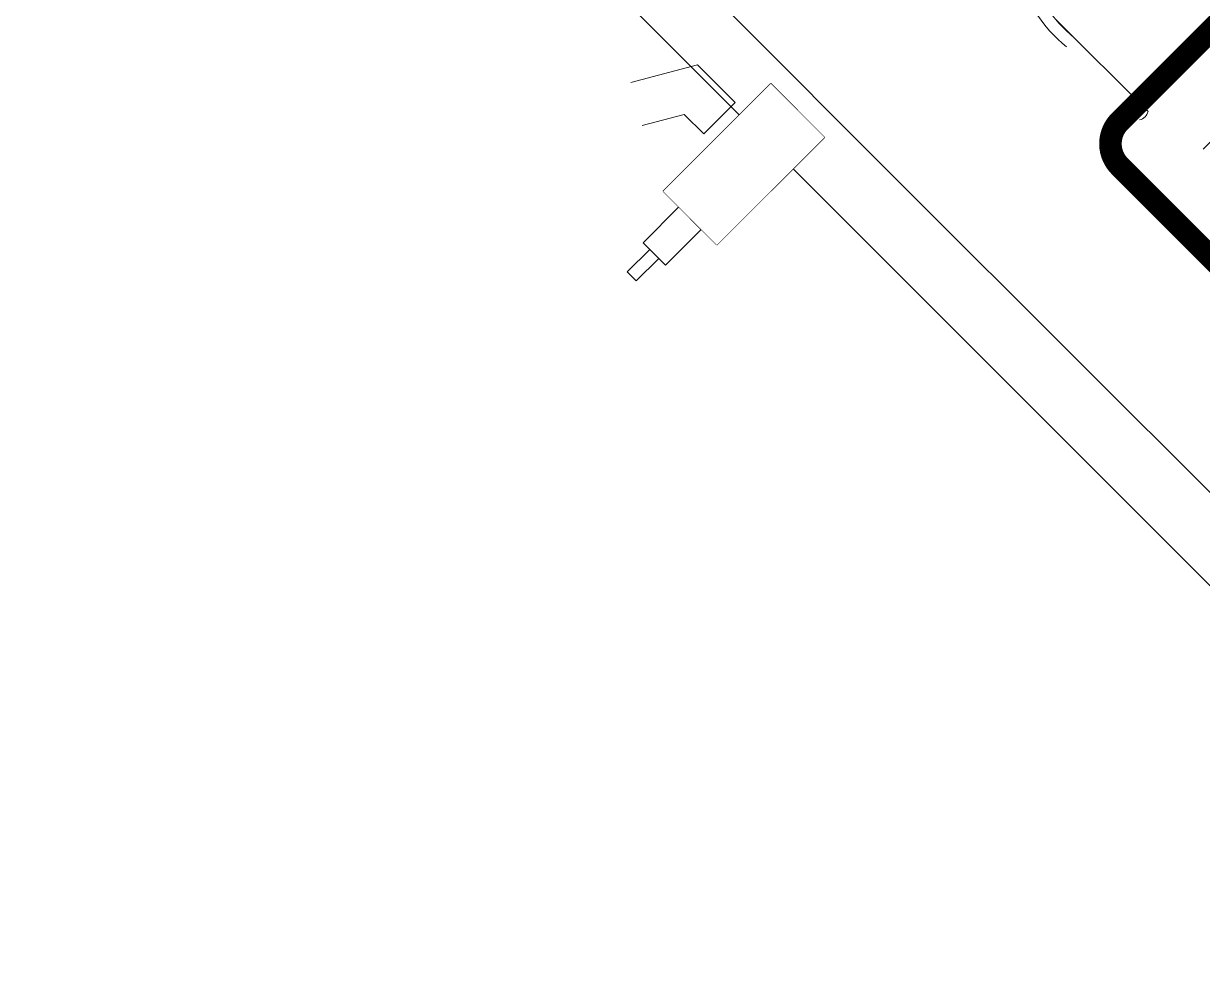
# Model space of a CAD drawing. Header units: centimetres. Extents: x -72470 to -43129, y -18750 to -16337.
# Drawn here: x -56837.2 to -56651.3, y -17679.7 to -17529.3 of the extents above; entities that cross this region are included whole.
import ezdxf

# ---------------------------------------------------------------- set-up
doc = ezdxf.new("R2010")
doc.units = ezdxf.units.CM
doc.header["$MEASUREMENT"] = 0
doc.layers.add('11-021_500-BLOK B-str_zemin_kat$0$2DTARAMA1', color=253, linetype='Continuous')
doc.layers.add('TEFRIS', color=30, linetype='Continuous', lineweight=9)

# ---------------------------------------------------------------- blocks, each defined once
blk = doc.blocks.new('DDDD')
at = {"layer": 'TEFRIS', "color": 0, "linetype": 'Continuous'}
for p, q in [((-75353.94, -9769.55), (-75335, -9788.42)), ((-75389.21, -9770.79), (-75389.18, -9770.77)), ((-75389.18, -9770.77), (-75389.21, -9770.79)), ((-75355.24, -9770.94), (-75340.98, -9785.15)), ((-75334.99, -9793.81), (-75365.94, -9824.88)), ((-75374.62, -9818.92), (-75389.19, -9804.4)), ((-75371.33, -9824.89), (-75390.6, -9805.69)), ((-75400.14, -9815.77), (-75381.2, -9834.64)), ((-75435.41, -9817.01), (-75435.38, -9816.98)), ((-75435.38, -9816.98), (-75435.41, -9817.01)), ((-75401.44, -9817.16), (-75387.18, -9831.37)), ((-75299.4, -9829.4), (-75330.45, -9860.36)), ((-75275.13, -9848.35), (-75294, -9829.41)), ((-75276.52, -9849.65), (-75290.73, -9835.39)), ((-75381.19, -9840.03), (-75412.14, -9871.1)), ((-75420.83, -9865.14), (-75435.4, -9850.62)), ((-75330.46, -9865.75), (-75311.27, -9885.01)), ((-75324.49, -9869.04), (-75309.97, -9883.61)), ((-75345.61, -9875.61), (-75376.67, -9906.57)), ((-75321.34, -9894.56), (-75340.21, -9875.62)), ((-75322.73, -9895.86), (-75336.94, -9881.6)), ((-75276.36, -9883.61), (-75276.34, -9883.59)), ((-75276.34, -9883.59), (-75276.36, -9883.61))]:
    blk.add_line(p, q, dxfattribs=at)
at = {"layer": 'TEFRIS', "color": 0, "linetype": 'Continuous', "const_width": 3.56}
for points in [[(-75287.42, -9834.87), (-75326.31, -9873.77, -0.414214), (-75333.38, -9873.77), (-75379.35, -9827.81, -0.414214), (-75379.35, -9820.74), (-75340.46, -9781.84, -0.414214), (-75333.39, -9781.84), (-75287.42, -9827.8, -0.414214)], [(-75333.38, -9880.84), (-75372.27, -9919.73, -0.414214), (-75379.34, -9919.73), (-75425.31, -9873.77, -0.414214), (-75425.31, -9866.7), (-75386.42, -9827.81, -0.414214), (-75379.35, -9827.81), (-75333.38, -9873.77, -0.414214)]]:
    blk.add_lwpolyline(points, format="xyb", close=True, dxfattribs=at)
at = {"layer": 'TEFRIS', "color": 0, "linetype": 'Continuous'}
for centre, radius, start, end in [((-75370.91, -9789), 25.81, 41.3071, 229.9107), ((-75370.91, -9789), 23.91, 41.3071, 229.9107), ((-75344.15, -9780.65), 1.87, 284.487, 345.7168), ((-75341.45, -9783.34), 1.87, 284.487, 345.7168), ((-75337.69, -9791.12), 3.81, 315.1019, 45.1019), ((-75417.11, -9835.22), 25.81, 41.3071, 229.9107), ((-75417.11, -9835.22), 23.91, 41.3071, 229.9107), ((-75379.14, -9815.76), 1.87, 284.487, 345.7168), ((-75376.44, -9818.46), 1.87, 284.487, 345.7168), ((-75368.64, -9822.19), 3.81, 225.1019, 315.1019), ((-75390.35, -9826.87), 1.87, 284.487, 345.7168), ((-75296.7, -9832.1), 3.81, 44.9074, 134.9074), ((-75387.65, -9829.56), 1.87, 284.487, 345.7168), ((-75383.89, -9837.34), 3.81, 315.1019, 45.1019), ((-75288.92, -9835.86), 1.87, 104.2925, 165.5223), ((-75286.23, -9838.56), 1.87, 104.2925, 165.5223), ((-75294.57, -9865.32), 25.81, 220.0986, 48.7021), ((-75294.57, -9865.32), 23.91, 220.0986, 48.7021), ((-75327.76, -9863.06), 3.81, 134.9074, 224.9074), ((-75425.34, -9861.98), 1.87, 284.487, 345.7168), ((-75422.64, -9864.67), 1.87, 284.487, 345.7168), ((-75324.03, -9870.85), 1.87, 104.2925, 165.5223), ((-75321.34, -9873.55), 1.87, 104.2925, 165.5223), ((-75342.91, -9878.31), 3.81, 44.9074, 134.9074), ((-75335.13, -9882.07), 1.87, 104.2925, 165.5223), ((-75332.44, -9884.77), 1.87, 104.2925, 165.5223), ((-75340.79, -9911.53), 25.81, 220.0986, 48.7021), ((-75340.79, -9911.53), 23.91, 220.0986, 48.7021)]:
    blk.add_arc(centre, radius, start, end, dxfattribs=at)

msp = doc.modelspace()

# ---------------------------------------------------------------- linework, layer by layer
at = {"layer": 'TEFRIS', "color": 0, "linetype": 'Continuous'}
msp.add_line((-56697.42, -17556.05), (-56460.79, -17791.95), dxfattribs=at)
msp.add_lwpolyline([(-57011.19, -17256.85), (-56113.6, -18154.44)], dxfattribs=at)
for points in [[(-56710.9, -17547.24), (-56719.38, -17538.76), (-56736.35, -17555.73), (-56727.87, -17564.21)], [(-56712.31, -17547.24), (-56719.38, -17540.17), (-56734.94, -17555.73), (-56727.87, -17562.8)], [(-56730.34, -17561.74), (-56733.88, -17558.2), (-56739.53, -17563.86), (-56736, -17567.4)], [(-56737.06, -17566.34), (-56738.47, -17564.92), (-56742.01, -17568.46), (-56740.59, -17569.87)]]:
    msp.add_lwpolyline(points, close=True, dxfattribs=at)

# ---------------------------------------------------------------- block references
msp.add_blockref('DDDD', (18760.97, -7678.01), dxfattribs=at)

# ---------------------------------------------------------------- next in the draw order: wipeouts: each hides what was drawn before it
at = {"color": 0, "linetype": 'Continuous'}
msp.add_wipeout([(-56710.9, -17547.24), (-56727.87, -17564.21), (-56736.35, -17555.73), (-56719.38, -17538.76)], dxfattribs=at).dxf.layer = 'TEFRIS'

# ---------------------------------------------------------------- next in the draw order: linework, layer by layer
at = {"layer": 'TEFRIS', "color": 0, "linetype": 'Continuous'}
msp.add_lwpolyline([(-57011.19, -17256.85), (-56113.6, -18154.44)], dxfattribs=at)
for points in [[(-56710.9, -17547.24), (-56719.38, -17538.76), (-56736.35, -17555.73), (-56727.87, -17564.21)], [(-56712.31, -17547.24), (-56719.38, -17540.17), (-56734.94, -17555.73), (-56727.87, -17562.8)], [(-56730.34, -17561.74), (-56733.88, -17558.2), (-56739.53, -17563.86), (-56736, -17567.4)], [(-56737.06, -17566.34), (-56738.47, -17564.92), (-56742.01, -17568.46), (-56740.59, -17569.87)]]:
    msp.add_lwpolyline(points, close=True, dxfattribs=at)

# ---------------------------------------------------------------- next in the draw order: wipeouts: each hides what was drawn before it
at = {"color": 0, "linetype": 'Continuous'}
msp.add_wipeout([(-56710.9, -17547.24), (-56727.87, -17564.21), (-56736.35, -17555.73), (-56719.38, -17538.76)], dxfattribs=at).dxf.layer = 'TEFRIS'

# ---------------------------------------------------------------- next in the draw order: linework, layer by layer
at = {"layer": 'TEFRIS', "color": 0, "linetype": 'Continuous'}
msp.add_lwpolyline([(-57011.19, -17256.85), (-56113.6, -18154.44)], dxfattribs=at)
for points in [[(-56710.9, -17547.24), (-56719.38, -17538.76), (-56736.35, -17555.73), (-56727.87, -17564.21)], [(-56712.31, -17547.24), (-56719.38, -17540.17), (-56734.94, -17555.73), (-56727.87, -17562.8)], [(-56730.34, -17561.74), (-56733.88, -17558.2), (-56739.53, -17563.86), (-56736, -17567.4)], [(-56737.06, -17566.34), (-56738.47, -17564.92), (-56742.01, -17568.46), (-56740.59, -17569.87)]]:
    msp.add_lwpolyline(points, close=True, dxfattribs=at)

# ---------------------------------------------------------------- next in the draw order: wipeouts: each hides what was drawn before it
at = {"color": 0, "linetype": 'Continuous'}
msp.add_wipeout([(-56710.9, -17547.24), (-56727.87, -17564.21), (-56736.35, -17555.73), (-56719.38, -17538.76)], dxfattribs=at).dxf.layer = 'TEFRIS'

# ---------------------------------------------------------------- next in the draw order: linework, layer by layer
at = {"layer": 'TEFRIS', "color": 0, "linetype": 'Continuous'}
msp.add_lwpolyline([(-57011.19, -17256.85), (-56113.6, -18154.44)], dxfattribs=at)
for points in [[(-56710.9, -17547.24), (-56719.38, -17538.76), (-56736.35, -17555.73), (-56727.87, -17564.21)], [(-56712.31, -17547.24), (-56719.38, -17540.17), (-56734.94, -17555.73), (-56727.87, -17562.8)], [(-56730.34, -17561.74), (-56733.88, -17558.2), (-56739.53, -17563.86), (-56736, -17567.4)], [(-56737.06, -17566.34), (-56738.47, -17564.92), (-56742.01, -17568.46), (-56740.59, -17569.87)]]:
    msp.add_lwpolyline(points, close=True, dxfattribs=at)

# ---------------------------------------------------------------- next in the draw order: wipeouts: each hides what was drawn before it
at = {"color": 0, "linetype": 'Continuous'}
msp.add_wipeout([(-56710.9, -17547.24), (-56727.87, -17564.21), (-56736.35, -17555.73), (-56719.38, -17538.76)], dxfattribs=at).dxf.layer = 'TEFRIS'

# ---------------------------------------------------------------- next in the draw order: linework, layer by layer
at = {"layer": 'TEFRIS', "color": 0, "linetype": 'Continuous'}
msp.add_lwpolyline([(-57011.19, -17256.85), (-56113.6, -18154.44)], dxfattribs=at)
for points in [[(-56710.9, -17547.24), (-56719.38, -17538.76), (-56736.35, -17555.73), (-56727.87, -17564.21)], [(-56712.31, -17547.24), (-56719.38, -17540.17), (-56734.94, -17555.73), (-56727.87, -17562.8)], [(-56730.34, -17561.74), (-56733.88, -17558.2), (-56739.53, -17563.86), (-56736, -17567.4)], [(-56737.06, -17566.34), (-56738.47, -17564.92), (-56742.01, -17568.46), (-56740.59, -17569.87)]]:
    msp.add_lwpolyline(points, close=True, dxfattribs=at)

# ---------------------------------------------------------------- next in the draw order: wipeouts: each hides what was drawn before it
at = {"color": 0, "linetype": 'Continuous'}
msp.add_wipeout([(-56710.9, -17547.24), (-56727.87, -17564.21), (-56736.35, -17555.73), (-56719.38, -17538.76)], dxfattribs=at).dxf.layer = 'TEFRIS'

# ---------------------------------------------------------------- next in the draw order: linework, layer by layer
at = {"layer": 'TEFRIS', "color": 0, "linetype": 'Continuous'}
msp.add_lwpolyline([(-57011.19, -17256.85), (-56113.6, -18154.44)], dxfattribs=at)
for points in [[(-56710.9, -17547.24), (-56719.38, -17538.76), (-56736.35, -17555.73), (-56727.87, -17564.21)], [(-56712.31, -17547.24), (-56719.38, -17540.17), (-56734.94, -17555.73), (-56727.87, -17562.8)], [(-56730.34, -17561.74), (-56733.88, -17558.2), (-56739.53, -17563.86), (-56736, -17567.4)], [(-56737.06, -17566.34), (-56738.47, -17564.92), (-56742.01, -17568.46), (-56740.59, -17569.87)]]:
    msp.add_lwpolyline(points, close=True, dxfattribs=at)

# ---------------------------------------------------------------- next in the draw order: wipeouts: each hides what was drawn before it
at = {"color": 0, "linetype": 'Continuous'}
msp.add_wipeout([(-56710.9, -17547.24), (-56727.87, -17564.21), (-56736.35, -17555.73), (-56719.38, -17538.76)], dxfattribs=at).dxf.layer = 'TEFRIS'

# ---------------------------------------------------------------- next in the draw order: linework, layer by layer
at = {"layer": 'TEFRIS', "color": 0, "linetype": 'Continuous'}
msp.add_lwpolyline([(-57011.19, -17256.85), (-56113.6, -18154.44)], dxfattribs=at)
for points in [[(-56710.9, -17547.24), (-56719.38, -17538.76), (-56736.35, -17555.73), (-56727.87, -17564.21)], [(-56712.31, -17547.24), (-56719.38, -17540.17), (-56734.94, -17555.73), (-56727.87, -17562.8)], [(-56730.34, -17561.74), (-56733.88, -17558.2), (-56739.53, -17563.86), (-56736, -17567.4)], [(-56737.06, -17566.34), (-56738.47, -17564.92), (-56742.01, -17568.46), (-56740.59, -17569.87)]]:
    msp.add_lwpolyline(points, close=True, dxfattribs=at)

# ---------------------------------------------------------------- next in the draw order: wipeouts: each hides what was drawn before it
at = {"color": 0, "linetype": 'Continuous'}
msp.add_wipeout([(-56710.9, -17547.24), (-56727.87, -17564.21), (-56736.35, -17555.73), (-56719.38, -17538.76)], dxfattribs=at).dxf.layer = 'TEFRIS'

# ---------------------------------------------------------------- next in the draw order: linework, layer by layer
at = {"layer": 'TEFRIS', "color": 0, "linetype": 'Continuous'}
msp.add_lwpolyline([(-57011.19, -17256.85), (-56113.6, -18154.44)], dxfattribs=at)
for points in [[(-56710.9, -17547.24), (-56719.38, -17538.76), (-56736.35, -17555.73), (-56727.87, -17564.21)], [(-56712.31, -17547.24), (-56719.38, -17540.17), (-56734.94, -17555.73), (-56727.87, -17562.8)], [(-56730.34, -17561.74), (-56733.88, -17558.2), (-56739.53, -17563.86), (-56736, -17567.4)], [(-56737.06, -17566.34), (-56738.47, -17564.92), (-56742.01, -17568.46), (-56740.59, -17569.87)]]:
    msp.add_lwpolyline(points, close=True, dxfattribs=at)

# ---------------------------------------------------------------- next in the draw order: wipeouts: each hides what was drawn before it
at = {"color": 0, "linetype": 'Continuous'}
msp.add_wipeout([(-56710.9, -17547.24), (-56727.87, -17564.21), (-56736.35, -17555.73), (-56719.38, -17538.76)], dxfattribs=at).dxf.layer = 'TEFRIS'

# ---------------------------------------------------------------- next in the draw order: linework, layer by layer
at = {"layer": 'TEFRIS', "color": 0, "linetype": 'Continuous'}
msp.add_lwpolyline([(-57011.19, -17256.85), (-56113.6, -18154.44)], dxfattribs=at)
for points in [[(-56710.9, -17547.24), (-56719.38, -17538.76), (-56736.35, -17555.73), (-56727.87, -17564.21)], [(-56712.31, -17547.24), (-56719.38, -17540.17), (-56734.94, -17555.73), (-56727.87, -17562.8)], [(-56730.34, -17561.74), (-56733.88, -17558.2), (-56739.53, -17563.86), (-56736, -17567.4)], [(-56737.06, -17566.34), (-56738.47, -17564.92), (-56742.01, -17568.46), (-56740.59, -17569.87)]]:
    msp.add_lwpolyline(points, close=True, dxfattribs=at)

# ---------------------------------------------------------------- next in the draw order: wipeouts: each hides what was drawn before it
at = {"color": 0, "linetype": 'Continuous'}
msp.add_wipeout([(-56710.9, -17547.24), (-56727.87, -17564.21), (-56736.35, -17555.73), (-56719.38, -17538.76)], dxfattribs=at).dxf.layer = 'TEFRIS'

# ---------------------------------------------------------------- next in the draw order: linework, layer by layer
at = {"layer": 'TEFRIS', "color": 0, "linetype": 'Continuous'}
msp.add_lwpolyline([(-57011.19, -17256.85), (-56113.6, -18154.44)], dxfattribs=at)
for points in [[(-56710.9, -17547.24), (-56719.38, -17538.76), (-56736.35, -17555.73), (-56727.87, -17564.21)], [(-56712.31, -17547.24), (-56719.38, -17540.17), (-56734.94, -17555.73), (-56727.87, -17562.8)], [(-56730.34, -17561.74), (-56733.88, -17558.2), (-56739.53, -17563.86), (-56736, -17567.4)], [(-56737.06, -17566.34), (-56738.47, -17564.92), (-56742.01, -17568.46), (-56740.59, -17569.87)]]:
    msp.add_lwpolyline(points, close=True, dxfattribs=at)

# ---------------------------------------------------------------- next in the draw order: wipeouts: each hides what was drawn before it
at = {"color": 0, "linetype": 'Continuous'}
msp.add_wipeout([(-56710.9, -17547.24), (-56727.87, -17564.21), (-56736.35, -17555.73), (-56719.38, -17538.76)], dxfattribs=at).dxf.layer = 'TEFRIS'

# ---------------------------------------------------------------- next in the draw order: linework, layer by layer
at = {"layer": 'TEFRIS', "color": 0, "linetype": 'Continuous'}
msp.add_lwpolyline([(-57011.19, -17256.85), (-56113.6, -18154.44)], dxfattribs=at)
for points in [[(-56710.9, -17547.24), (-56719.38, -17538.76), (-56736.35, -17555.73), (-56727.87, -17564.21)], [(-56712.31, -17547.24), (-56719.38, -17540.17), (-56734.94, -17555.73), (-56727.87, -17562.8)], [(-56730.34, -17561.74), (-56733.88, -17558.2), (-56739.53, -17563.86), (-56736, -17567.4)], [(-56737.06, -17566.34), (-56738.47, -17564.92), (-56742.01, -17568.46), (-56740.59, -17569.87)]]:
    msp.add_lwpolyline(points, close=True, dxfattribs=at)

# ---------------------------------------------------------------- next in the draw order: wipeouts: each hides what was drawn before it
at = {"color": 0, "linetype": 'Continuous'}
msp.add_wipeout([(-56710.9, -17547.24), (-56727.87, -17564.21), (-56736.35, -17555.73), (-56719.38, -17538.76)], dxfattribs=at).dxf.layer = 'TEFRIS'

# ---------------------------------------------------------------- next in the draw order: linework, layer by layer
at = {"layer": 'TEFRIS', "color": 0, "linetype": 'Continuous'}
msp.add_lwpolyline([(-57011.19, -17256.85), (-56113.6, -18154.44)], dxfattribs=at)
for points in [[(-56710.9, -17547.24), (-56719.38, -17538.76), (-56736.35, -17555.73), (-56727.87, -17564.21)], [(-56712.31, -17547.24), (-56719.38, -17540.17), (-56734.94, -17555.73), (-56727.87, -17562.8)], [(-56730.34, -17561.74), (-56733.88, -17558.2), (-56739.53, -17563.86), (-56736, -17567.4)], [(-56737.06, -17566.34), (-56738.47, -17564.92), (-56742.01, -17568.46), (-56740.59, -17569.87)]]:
    msp.add_lwpolyline(points, close=True, dxfattribs=at)

# ---------------------------------------------------------------- next in the draw order: wipeouts: each hides what was drawn before it
at = {"color": 0, "linetype": 'Continuous'}
msp.add_wipeout([(-56710.9, -17547.24), (-56727.87, -17564.21), (-56736.35, -17555.73), (-56719.38, -17538.76)], dxfattribs=at).dxf.layer = 'TEFRIS'

# ---------------------------------------------------------------- next in the draw order: linework, layer by layer
at = {"layer": 'TEFRIS', "color": 0, "linetype": 'Continuous'}
msp.add_lwpolyline([(-57011.19, -17256.85), (-56113.6, -18154.44)], dxfattribs=at)
for points in [[(-56710.9, -17547.24), (-56719.38, -17538.76), (-56736.35, -17555.73), (-56727.87, -17564.21)], [(-56712.31, -17547.24), (-56719.38, -17540.17), (-56734.94, -17555.73), (-56727.87, -17562.8)], [(-56730.34, -17561.74), (-56733.88, -17558.2), (-56739.53, -17563.86), (-56736, -17567.4)], [(-56737.06, -17566.34), (-56738.47, -17564.92), (-56742.01, -17568.46), (-56740.59, -17569.87)]]:
    msp.add_lwpolyline(points, close=True, dxfattribs=at)

# ---------------------------------------------------------------- next in the draw order: wipeouts: each hides what was drawn before it
at = {"color": 0, "linetype": 'Continuous'}
msp.add_wipeout([(-56710.9, -17547.24), (-56727.87, -17564.21), (-56736.35, -17555.73), (-56719.38, -17538.76)], dxfattribs=at).dxf.layer = 'TEFRIS'

# ---------------------------------------------------------------- next in the draw order: linework, layer by layer
at = {"layer": 'TEFRIS', "color": 0, "linetype": 'Continuous'}
msp.add_lwpolyline([(-57011.19, -17256.85), (-56113.6, -18154.44)], dxfattribs=at)
for points in [[(-56710.9, -17547.24), (-56719.38, -17538.76), (-56736.35, -17555.73), (-56727.87, -17564.21)], [(-56712.31, -17547.24), (-56719.38, -17540.17), (-56734.94, -17555.73), (-56727.87, -17562.8)], [(-56730.34, -17561.74), (-56733.88, -17558.2), (-56739.53, -17563.86), (-56736, -17567.4)], [(-56737.06, -17566.34), (-56738.47, -17564.92), (-56742.01, -17568.46), (-56740.59, -17569.87)]]:
    msp.add_lwpolyline(points, close=True, dxfattribs=at)

# ---------------------------------------------------------------- next in the draw order: wipeouts: each hides what was drawn before it
at = {"color": 0, "linetype": 'Continuous'}
msp.add_wipeout([(-56710.9, -17547.24), (-56727.87, -17564.21), (-56736.35, -17555.73), (-56719.38, -17538.76)], dxfattribs=at).dxf.layer = 'TEFRIS'

# ---------------------------------------------------------------- next in the draw order: linework, layer by layer
at = {"layer": 'TEFRIS', "color": 0, "linetype": 'Continuous'}
msp.add_lwpolyline([(-57011.19, -17256.85), (-56113.6, -18154.44)], dxfattribs=at)
for points in [[(-56710.9, -17547.24), (-56719.38, -17538.76), (-56736.35, -17555.73), (-56727.87, -17564.21)], [(-56712.31, -17547.24), (-56719.38, -17540.17), (-56734.94, -17555.73), (-56727.87, -17562.8)], [(-56730.34, -17561.74), (-56733.88, -17558.2), (-56739.53, -17563.86), (-56736, -17567.4)], [(-56737.06, -17566.34), (-56738.47, -17564.92), (-56742.01, -17568.46), (-56740.59, -17569.87)]]:
    msp.add_lwpolyline(points, close=True, dxfattribs=at)

# ---------------------------------------------------------------- next in the draw order: wipeouts: each hides what was drawn before it
at = {"color": 0, "linetype": 'Continuous'}
msp.add_wipeout([(-56710.9, -17547.24), (-56727.87, -17564.21), (-56736.35, -17555.73), (-56719.38, -17538.76)], dxfattribs=at).dxf.layer = 'TEFRIS'

# ---------------------------------------------------------------- next in the draw order: linework, layer by layer
at = {"layer": 'TEFRIS', "color": 0, "linetype": 'Continuous'}
msp.add_lwpolyline([(-57011.19, -17256.85), (-56113.6, -18154.44)], dxfattribs=at)
for points in [[(-56710.9, -17547.24), (-56719.38, -17538.76), (-56736.35, -17555.73), (-56727.87, -17564.21)], [(-56712.31, -17547.24), (-56719.38, -17540.17), (-56734.94, -17555.73), (-56727.87, -17562.8)], [(-56730.34, -17561.74), (-56733.88, -17558.2), (-56739.53, -17563.86), (-56736, -17567.4)], [(-56737.06, -17566.34), (-56738.47, -17564.92), (-56742.01, -17568.46), (-56740.59, -17569.87)]]:
    msp.add_lwpolyline(points, close=True, dxfattribs=at)

# ---------------------------------------------------------------- next in the draw order: wipeouts: each hides what was drawn before it
at = {"color": 0, "linetype": 'Continuous'}
msp.add_wipeout([(-56710.9, -17547.24), (-56727.87, -17564.21), (-56736.35, -17555.73), (-56719.38, -17538.76)], dxfattribs=at).dxf.layer = 'TEFRIS'

# ---------------------------------------------------------------- next in the draw order: linework, layer by layer
at = {"layer": 'TEFRIS', "color": 0, "linetype": 'Continuous'}
msp.add_lwpolyline([(-57011.19, -17256.85), (-56113.6, -18154.44)], dxfattribs=at)
for points in [[(-56710.9, -17547.24), (-56719.38, -17538.76), (-56736.35, -17555.73), (-56727.87, -17564.21)], [(-56712.31, -17547.24), (-56719.38, -17540.17), (-56734.94, -17555.73), (-56727.87, -17562.8)], [(-56730.34, -17561.74), (-56733.88, -17558.2), (-56739.53, -17563.86), (-56736, -17567.4)], [(-56737.06, -17566.34), (-56738.47, -17564.92), (-56742.01, -17568.46), (-56740.59, -17569.87)]]:
    msp.add_lwpolyline(points, close=True, dxfattribs=at)

# ---------------------------------------------------------------- next in the draw order: wipeouts: each hides what was drawn before it
at = {"color": 0, "linetype": 'Continuous'}
msp.add_wipeout([(-56710.9, -17547.24), (-56727.87, -17564.21), (-56736.35, -17555.73), (-56719.38, -17538.76)], dxfattribs=at).dxf.layer = 'TEFRIS'

# ---------------------------------------------------------------- next in the draw order: linework, layer by layer
at = {"layer": 'TEFRIS', "color": 0, "linetype": 'Continuous'}
msp.add_lwpolyline([(-57011.19, -17256.85), (-56113.6, -18154.44)], dxfattribs=at)
for points in [[(-56710.9, -17547.24), (-56719.38, -17538.76), (-56736.35, -17555.73), (-56727.87, -17564.21)], [(-56712.31, -17547.24), (-56719.38, -17540.17), (-56734.94, -17555.73), (-56727.87, -17562.8)], [(-56730.34, -17561.74), (-56733.88, -17558.2), (-56739.53, -17563.86), (-56736, -17567.4)], [(-56737.06, -17566.34), (-56738.47, -17564.92), (-56742.01, -17568.46), (-56740.59, -17569.87)]]:
    msp.add_lwpolyline(points, close=True, dxfattribs=at)

# ---------------------------------------------------------------- next in the draw order: wipeouts: each hides what was drawn before it
at = {"color": 0, "linetype": 'Continuous'}
msp.add_wipeout([(-56710.9, -17547.24), (-56727.87, -17564.21), (-56736.35, -17555.73), (-56719.38, -17538.76)], dxfattribs=at).dxf.layer = 'TEFRIS'

# ---------------------------------------------------------------- next in the draw order: linework, layer by layer
at = {"layer": 'TEFRIS', "color": 0, "linetype": 'Continuous'}
msp.add_lwpolyline([(-57011.19, -17256.85), (-56113.6, -18154.44)], dxfattribs=at)
for points in [[(-56710.9, -17547.24), (-56719.38, -17538.76), (-56736.35, -17555.73), (-56727.87, -17564.21)], [(-56712.31, -17547.24), (-56719.38, -17540.17), (-56734.94, -17555.73), (-56727.87, -17562.8)], [(-56730.34, -17561.74), (-56733.88, -17558.2), (-56739.53, -17563.86), (-56736, -17567.4)], [(-56737.06, -17566.34), (-56738.47, -17564.92), (-56742.01, -17568.46), (-56740.59, -17569.87)]]:
    msp.add_lwpolyline(points, close=True, dxfattribs=at)

# ---------------------------------------------------------------- next in the draw order: wipeouts: each hides what was drawn before it
at = {"color": 0, "linetype": 'Continuous'}
msp.add_wipeout([(-56710.9, -17547.24), (-56727.87, -17564.21), (-56736.35, -17555.73), (-56719.38, -17538.76)], dxfattribs=at).dxf.layer = 'TEFRIS'

# ---------------------------------------------------------------- next in the draw order: linework, layer by layer
at = {"layer": 'TEFRIS', "color": 0, "linetype": 'Continuous'}
msp.add_lwpolyline([(-57011.19, -17256.85), (-56113.6, -18154.44)], dxfattribs=at)
for points in [[(-56710.9, -17547.24), (-56719.38, -17538.76), (-56736.35, -17555.73), (-56727.87, -17564.21)], [(-56712.31, -17547.24), (-56719.38, -17540.17), (-56734.94, -17555.73), (-56727.87, -17562.8)], [(-56730.34, -17561.74), (-56733.88, -17558.2), (-56739.53, -17563.86), (-56736, -17567.4)], [(-56737.06, -17566.34), (-56738.47, -17564.92), (-56742.01, -17568.46), (-56740.59, -17569.87)]]:
    msp.add_lwpolyline(points, close=True, dxfattribs=at)

# ---------------------------------------------------------------- next in the draw order: wipeouts: each hides what was drawn before it
at = {"color": 0, "linetype": 'Continuous'}
msp.add_wipeout([(-56710.9, -17547.24), (-56727.87, -17564.21), (-56736.35, -17555.73), (-56719.38, -17538.76)], dxfattribs=at).dxf.layer = 'TEFRIS'

# ---------------------------------------------------------------- next in the draw order: linework, layer by layer
at = {"layer": 'TEFRIS', "color": 0, "linetype": 'Continuous'}
msp.add_lwpolyline([(-57011.19, -17256.85), (-56113.6, -18154.44)], dxfattribs=at)
for points in [[(-56710.9, -17547.24), (-56719.38, -17538.76), (-56736.35, -17555.73), (-56727.87, -17564.21)], [(-56712.31, -17547.24), (-56719.38, -17540.17), (-56734.94, -17555.73), (-56727.87, -17562.8)], [(-56730.34, -17561.74), (-56733.88, -17558.2), (-56739.53, -17563.86), (-56736, -17567.4)], [(-56737.06, -17566.34), (-56738.47, -17564.92), (-56742.01, -17568.46), (-56740.59, -17569.87)]]:
    msp.add_lwpolyline(points, close=True, dxfattribs=at)

# ---------------------------------------------------------------- next in the draw order: wipeouts: each hides what was drawn before it
at = {"color": 0, "linetype": 'Continuous'}
msp.add_wipeout([(-56710.9, -17547.24), (-56727.87, -17564.21), (-56736.35, -17555.73), (-56719.38, -17538.76)], dxfattribs=at).dxf.layer = 'TEFRIS'

# ---------------------------------------------------------------- next in the draw order: linework, layer by layer
at = {"layer": 'TEFRIS', "color": 0, "linetype": 'Continuous'}
msp.add_lwpolyline([(-57011.19, -17256.85), (-56113.6, -18154.44)], dxfattribs=at)
for points in [[(-56710.9, -17547.24), (-56719.38, -17538.76), (-56736.35, -17555.73), (-56727.87, -17564.21)], [(-56712.31, -17547.24), (-56719.38, -17540.17), (-56734.94, -17555.73), (-56727.87, -17562.8)], [(-56730.34, -17561.74), (-56733.88, -17558.2), (-56739.53, -17563.86), (-56736, -17567.4)], [(-56737.06, -17566.34), (-56738.47, -17564.92), (-56742.01, -17568.46), (-56740.59, -17569.87)]]:
    msp.add_lwpolyline(points, close=True, dxfattribs=at)

# ---------------------------------------------------------------- next in the draw order: wipeouts: each hides what was drawn before it
at = {"color": 0, "linetype": 'Continuous'}
msp.add_wipeout([(-56710.9, -17547.24), (-56727.87, -17564.21), (-56736.35, -17555.73), (-56719.38, -17538.76)], dxfattribs=at).dxf.layer = 'TEFRIS'

# ---------------------------------------------------------------- next in the draw order: linework, layer by layer
at = {"layer": 'TEFRIS', "color": 0, "linetype": 'Continuous'}
msp.add_lwpolyline([(-57011.19, -17256.85), (-56113.6, -18154.44)], dxfattribs=at)
for points in [[(-56710.9, -17547.24), (-56719.38, -17538.76), (-56736.35, -17555.73), (-56727.87, -17564.21)], [(-56712.31, -17547.24), (-56719.38, -17540.17), (-56734.94, -17555.73), (-56727.87, -17562.8)], [(-56730.34, -17561.74), (-56733.88, -17558.2), (-56739.53, -17563.86), (-56736, -17567.4)], [(-56737.06, -17566.34), (-56738.47, -17564.92), (-56742.01, -17568.46), (-56740.59, -17569.87)]]:
    msp.add_lwpolyline(points, close=True, dxfattribs=at)

# ---------------------------------------------------------------- next in the draw order: wipeouts: each hides what was drawn before it
at = {"color": 0, "linetype": 'Continuous'}
msp.add_wipeout([(-56710.9, -17547.24), (-56727.87, -17564.21), (-56736.35, -17555.73), (-56719.38, -17538.76)], dxfattribs=at).dxf.layer = 'TEFRIS'

# ---------------------------------------------------------------- next in the draw order: linework, layer by layer
at = {"layer": 'TEFRIS', "color": 0, "linetype": 'Continuous'}
msp.add_lwpolyline([(-57011.19, -17256.85), (-56113.6, -18154.44)], dxfattribs=at)
for points in [[(-56710.9, -17547.24), (-56719.38, -17538.76), (-56736.35, -17555.73), (-56727.87, -17564.21)], [(-56712.31, -17547.24), (-56719.38, -17540.17), (-56734.94, -17555.73), (-56727.87, -17562.8)], [(-56730.34, -17561.74), (-56733.88, -17558.2), (-56739.53, -17563.86), (-56736, -17567.4)], [(-56737.06, -17566.34), (-56738.47, -17564.92), (-56742.01, -17568.46), (-56740.59, -17569.87)]]:
    msp.add_lwpolyline(points, close=True, dxfattribs=at)

# ---------------------------------------------------------------- next in the draw order: wipeouts: each hides what was drawn before it
at = {"color": 0, "linetype": 'Continuous'}
msp.add_wipeout([(-56710.9, -17547.24), (-56727.87, -17564.21), (-56736.35, -17555.73), (-56719.38, -17538.76)], dxfattribs=at).dxf.layer = 'TEFRIS'

# ---------------------------------------------------------------- next in the draw order: linework, layer by layer
at = {"layer": 'TEFRIS', "color": 0, "linetype": 'Continuous'}
msp.add_lwpolyline([(-57011.19, -17256.85), (-56113.6, -18154.44)], dxfattribs=at)
for points in [[(-56710.9, -17547.24), (-56719.38, -17538.76), (-56736.35, -17555.73), (-56727.87, -17564.21)], [(-56712.31, -17547.24), (-56719.38, -17540.17), (-56734.94, -17555.73), (-56727.87, -17562.8)], [(-56730.34, -17561.74), (-56733.88, -17558.2), (-56739.53, -17563.86), (-56736, -17567.4)], [(-56737.06, -17566.34), (-56738.47, -17564.92), (-56742.01, -17568.46), (-56740.59, -17569.87)]]:
    msp.add_lwpolyline(points, close=True, dxfattribs=at)

# ---------------------------------------------------------------- next in the draw order: wipeouts: each hides what was drawn before it
at = {"color": 0, "linetype": 'Continuous'}
msp.add_wipeout([(-56710.9, -17547.24), (-56727.87, -17564.21), (-56736.35, -17555.73), (-56719.38, -17538.76)], dxfattribs=at).dxf.layer = 'TEFRIS'

# ---------------------------------------------------------------- next in the draw order: hatches: boundary and pattern name
at = {"layer": '11-021_500-BLOK B-str_zemin_kat$0$2DTARAMA1'}
h = msp.add_hatch(dxfattribs=at)
h.set_pattern_fill('ANSI33', color=256, scale=100)
h.set_pattern_definition([(45, (-413509.524, -192690.207), (-17.6776695, 17.6776695), []), (45, (-413491.846, -192690.207), (-17.6776695, 17.6776695), [12.5, -6.25])])
edge = h.paths.add_edge_path()
edge.add_arc((-53448.19, -17219.44), 40, 0, 360)
edge = h.paths.add_edge_path()
edge.add_arc((-54288.19, -17219.44), 40, 0, 360)
edge = h.paths.add_edge_path()
edge.add_arc((-55128.19, -17219.44), 40, 0, 360)
edge = h.paths.add_edge_path()
edge.add_arc((-55968.19, -17219.44), 40, 0, 360)
h.paths.add_polyline_path([(-54835.71, -17053.77), (-54661.96, -17053.77), (-54661.96, -17007.82), (-54835.71, -17007.82)], flags=9)
h.paths.add_polyline_path([(-53982.51, -17053.8), (-53808.74, -17053.8), (-53808.74, -17007.82), (-53982.51, -17007.82)], flags=9)
h.paths.add_polyline_path([(-55675.72, -17053.8), (-55520.6, -17053.8), (-55520.6, -17007.82), (-55675.72, -17007.82)], flags=9)
edge = h.paths.add_edge_path()
edge.add_arc((-56808.19, -17219.44), 40, 0, 360)
edge = h.paths.add_edge_path()
edge.add_arc((-55128.19, -18059.44), 40, 0, 360)
edge = h.paths.add_edge_path()
edge.add_arc((-54288.19, -18059.44), 40, 0, 360)
edge = h.paths.add_edge_path()
edge.add_arc((-53448.19, -18059.44), 40, 0, 360)

# ---------------------------------------------------------------- next in the draw order: linework, layer by layer
at = {"layer": 'TEFRIS', "color": 0, "linetype": 'Continuous'}
msp.add_line((-57023.09, -17229.37), (-56697.42, -17556.05), dxfattribs=at)
msp.add_lwpolyline([(-56741.47, -17538.61), (-56730.93, -17535.81), (-56725, -17541.76), (-56729.96, -17546.7), (-56733.04, -17543.61), (-56739.67, -17545.38)], dxfattribs=at)

doc.saveas('drawing.dxf')
